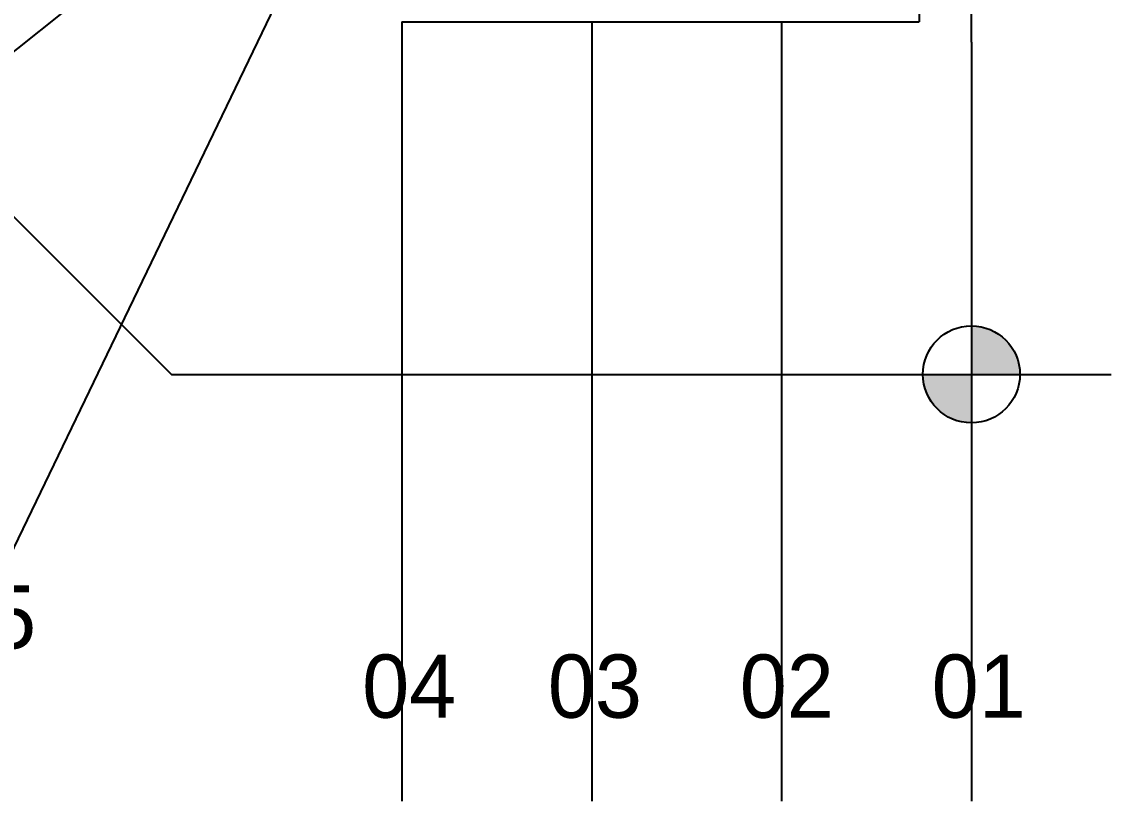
# Model space of a CAD drawing. Header units: inches. Extents: x 105.6 to 147.4, y 37.5 to 62.2.
# Drawn here: x 107.365 to 109.086, y 44.762 to 45.995 of the extents above; entities that cross this region are included whole.
import ezdxf
from ezdxf.enums import TextEntityAlignment as Align

# ---------------------------------------------------------------- set-up
doc = ezdxf.new("R2010")
doc.units = ezdxf.units.IN
doc.header["$MEASUREMENT"] = 0
doc.layers.add('Gradas', color=1, linetype='Continuous')
doc.layers.add('muebles.', color=1, linetype='Continuous')
doc.styles.add('STYLE1', font='archfree.shx')

msp = doc.modelspace()

# ---------------------------------------------------------------- hatches: boundary and pattern name
at = {"layer": 'Gradas'}
h = msp.add_hatch(color=1, dxfattribs=at)
h.paths.add_polyline_path([(108.8655, 45.4374), (108.9422, 45.4374, 0.414214), (108.8655, 45.5141)])
h.paths.add_polyline_path([(108.8655, 45.3607), (108.8655, 45.4374), (108.7888, 45.4374, 0.414214)])
h = msp.add_hatch(color=1, dxfattribs=at)
h.paths.add_polyline_path([(108.8655, 45.4374), (108.9422, 45.4374, 0.414214), (108.8655, 45.5141)])
h.paths.add_polyline_path([(108.8655, 45.3607), (108.8655, 45.4374), (108.7888, 45.4374, 0.414214)])

# ---------------------------------------------------------------- linework, layer by layer
at = {"layer": 'Gradas', "color": 1}
for p, q in [((107.6195, 46.1615), (106.6754, 45.4086)), ((107.6195, 46.1615), (106.6754, 45.4086)), ((108.8655, 45.9624), (108.8655, 46.1124)), ((108.8655, 45.9624), (108.8655, 46.1124)), ((107.7735, 46.0387), (107.2117, 44.8722)), ((107.7735, 46.0387), (107.2117, 44.8722)), ((107.9655, 45.9949), (107.9655, 44.7624)), ((107.9655, 45.9949), (107.9655, 44.7624)), ((108.2655, 45.9949), (108.2655, 44.7624)), ((108.2655, 45.9949), (108.2655, 44.7624)), ((108.5655, 45.9949), (108.5655, 44.7624)), ((108.5655, 45.9949), (108.5655, 44.7624)), ((108.8655, 45.9624), (108.8655, 44.7624)), ((108.8655, 45.9624), (108.8655, 44.7624))]:
    msp.add_line(p, q, dxfattribs=at)
msp.add_lwpolyline([(107.3642, 47.2005), (107.0405, 46.8767), (107.0405, 45.9981), (107.6012, 45.4374), (109.0864, 45.4374)], dxfattribs=at)
msp.add_lwpolyline([(107.3642, 47.2005), (107.0405, 46.8767), (107.0405, 45.9981), (107.6012, 45.4374), (109.0864, 45.4374)], dxfattribs=at)
at = {"layer": 'Gradas'}
msp.add_circle((108.8655, 45.4374), 0.0767, dxfattribs=at)
msp.add_circle((108.8655, 45.4374), 0.0767, dxfattribs=at)
at = {"layer": 'muebles.', "color": 2}
for p in [(108.783, 46.0799), (108.783, 46.0799), (107.9655, 45.9949), (107.9655, 45.9949)]:
    msp.add_line(p, (108.783, 45.9949), dxfattribs=at)

# ---------------------------------------------------------------- texts
at = {"layer": 'Gradas', "color": 2, "style": 'STYLE1'}
for s, p in [('05', (107.3131, 45.0038)), ('04', (107.9771, 44.8944)), ('03', (108.2705, 44.8944)), ('02', (108.5738, 44.8944)), ('01', (108.8771, 44.8944))]:
    msp.add_text(s, height=0.1, dxfattribs=at).set_placement(p, align=Align.CENTER)

doc.saveas('drawing.dxf')
